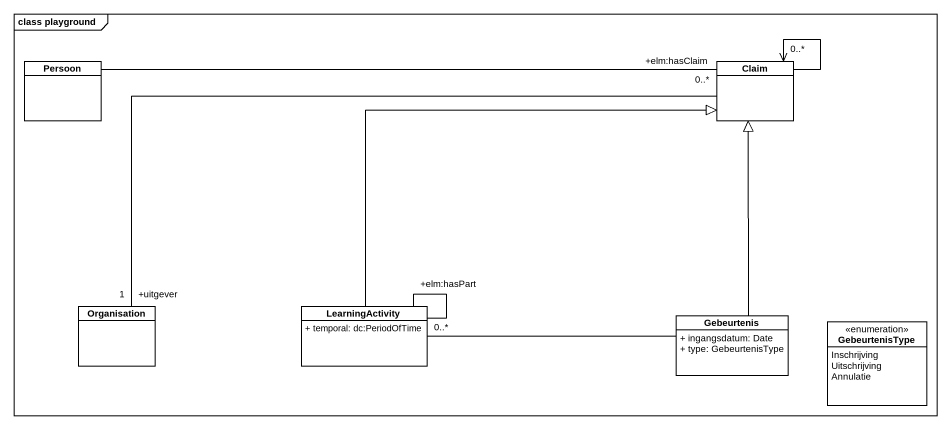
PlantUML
@startuml
mainframe class playground
hide circle
hide empty members
skinparam classAttributeIconSize 0
class Persoon
class Claim
class Organisation
class LearningActivity {
  + temporal: dc:PeriodOfTime
}
class Gebeurtenis {
  + ingangsdatum: Date
  + type: GebeurtenisType
}
enum GebeurtenisType {
  Inschrijving
  Uitschrijving
  Annulatie
}
Persoon -right- "+elm:hasClaim\n0..*" Claim
Claim --> "0..*" Claim
Claim -left- "+uitgever\n1" Organisation
LearningActivity -up-|> Claim
LearningActivity -- "+elm:hasPart" LearningActivity
Gebeurtenis -up-|> Claim
Gebeurtenis -left- "0..*" LearningActivity
@enduml
